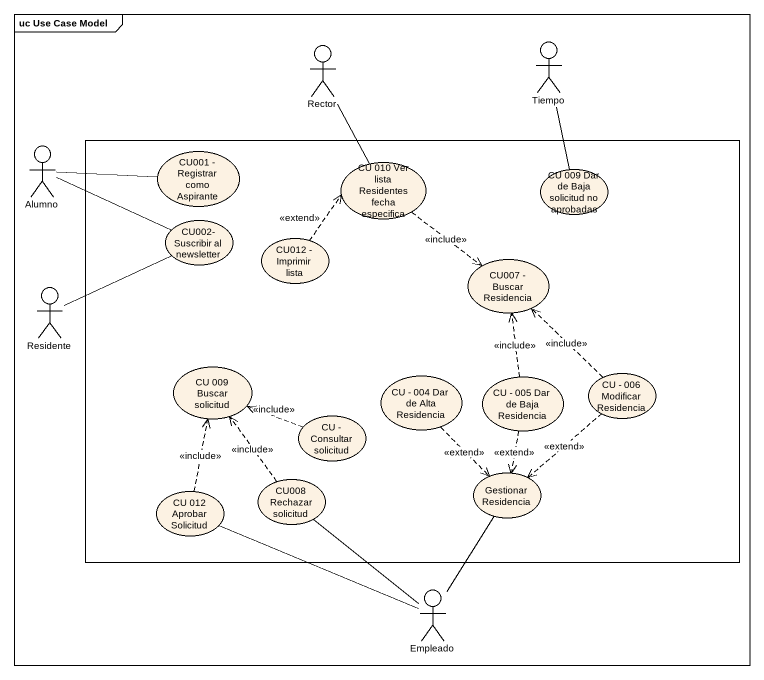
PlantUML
@startuml
mainframe uc Use Case Model
actor Rector
actor Tiempo
actor Alumno
rectangle " " as rectangle1 {
  usecase "CU001 - Registrar como Aspirante" as CU001_Registrar_como
  usecase "CU 010 Ver lista Residentes fecha especifica" as CU_010_Ver_lista_Residentes
  usecase "CU 009 Dar de Baja solicitud no aprobadas" as CU_009_Dar_de_Baja
  usecase "CU002- Suscribir al newsletter" as CU002_Suscribir_al
  usecase "CU012 - Imprimir lista" as CU012_Imprimir_lista
  usecase "CU007 - Buscar Residencia" as CU007_Buscar_Residencia
  usecase "CU 009 Buscar solicitud" as CU_009_Buscar_solicitud
  usecase "CU - 004 Dar de Alta Residencia" as CU_004_Dar_de_Alta
  usecase "CU - 005 Dar de Baja Residencia" as CU_005_Dar_de_Baja
  usecase "CU - 006 Modificar Residencia" as CU_006_Modificar_Residencia
  usecase "CU - Consultar solicitud" as CU_Consultar_solicitud
  usecase "CU008 Rechazar solicitud" as CU008_Rechazar_solicitud
  usecase "Gestionar Residencia" as Gestionar_Residencia
  usecase "CU 012 Aprobar Solicitud" as CU_012_Aprobar_Solicitud
}
actor Residente
actor Empleado
Rector -- CU_010_Ver_lista_Residentes
Tiempo -- CU_009_Dar_de_Baja
Alumno -right- CU001_Registrar_como
Alumno -right- CU002_Suscribir_al
CU_010_Ver_lista_Residentes ..> CU007_Buscar_Residencia : <<include>>
CU012_Imprimir_lista .up.> CU_010_Ver_lista_Residentes : <<extend>>
Residente -right- CU002_Suscribir_al
CU_004_Dar_de_Alta ..> Gestionar_Residencia : <<extend>>
CU_005_Dar_de_Baja .up.> CU007_Buscar_Residencia : <<include>>
CU_005_Dar_de_Baja ..> Gestionar_Residencia : <<extend>>
CU_006_Modificar_Residencia .up.> CU007_Buscar_Residencia : <<include>>
CU_006_Modificar_Residencia ..> Gestionar_Residencia : <<extend>>
CU_Consultar_solicitud .left.> CU_009_Buscar_solicitud : <<include>>
CU008_Rechazar_solicitud .up.> CU_009_Buscar_solicitud : <<include>>
CU008_Rechazar_solicitud -- Empleado
CU_012_Aprobar_Solicitud .up.> CU_009_Buscar_solicitud : <<include>>
Empleado -up- Gestionar_Residencia
Empleado -left- CU_012_Aprobar_Solicitud
@enduml
